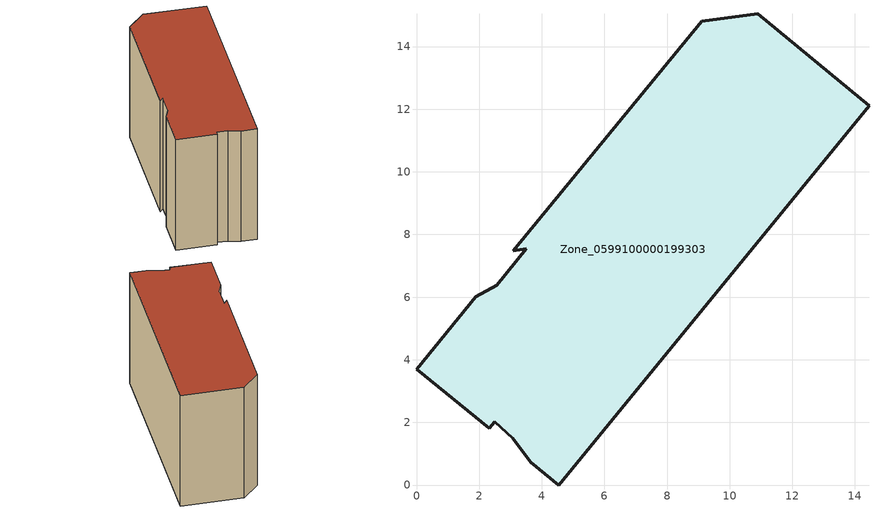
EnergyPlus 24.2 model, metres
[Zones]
Zone_0599100000199303
 floor ground (C_G): 2.32,1.81 0,3.7 1.9,6.01 2.56,6.38 3.51,7.55 3.09,7.47 9.11,14.81 10.89,15.04 14.45,12.12 4.54,0 3.65,0.73 3.07,1.49 2.5,2.02 z0
 wall outside (C_F): 0,3.7 2.32,1.81 2.5,2.02 3.07,1.49 3.65,0.73 4.54,0 14.45,12.12 10.89,15.04 9.11,14.81 3.09,7.47 3.51,7.55 2.56,6.38 1.9,6.01 0,3.7 z0:9.36
 roof outside (C_R): 3.65,0.73 4.54,0 14.45,12.12 10.89,15.04 9.11,14.81 3.09,7.47 3.51,7.55 2.56,6.38 1.9,6.01 0,3.7 2.32,1.81 2.5,2.02 3.07,1.49 z9.36
[BUILDING]
Pand.0599100000199303: North Axis=0; Terrain=City; Loads Convergence Tolerance Value=0.04; Temperature Convergence Tolerance Value=0.4; Solar Distribution=FullExterior; Maximum Number of Warmup Days=25; Minimum Number of Warmup Days=1
[Site:Location]
Rotterdam.The.Hague.AP_ZH_NLD Design_Conditions: Latitude=51.96; Longitude=4.45; Time Zone=1; Elevation=-4.5
[SITE:GROUNDTEMPERATURE:BUILDINGSURFACE]
18, 18, 18, 18, 18, 18, 18, 18, 18, 18, 18, 18
[MATERIAL] Thermal Absorptance=0.9; Solar Absorptance=0.7; Visible Absorptance=0.7
Name | Roughness | Thickness | Conductivity | Density | Specific Heat
G.TC.1946 | MediumSmooth | 0.15 | 1 | 540 | 1210
F.TC.1946 | Rough | 0.3 | 0.857143 | 1920 | 840
R.TC.1946 | MediumRough | 0.2 | 0.909091 | 1500 | 1000
[CONSTRUCTION]
C_G: G.TC.1946
C_F: F.TC.1946
C_R: R.TC.1946
[ZONE]
Zone_0599100000199303: Type=1; Multiplier=1; Ceiling Height=Autocalculate; Volume=Autocalculate; Floor Area=autocalculate; Part of Total Floor Area=Yes
[ZONEINFILTRATION:DESIGNFLOWRATE]
Infil_Zone_0599100000199303: Zone or ZoneList or Space or SpaceList=Zone_0599100000199303; Schedule=AlwaysOn; Design Flow Rate Calculation Method=Flow/Area; Flow Rate per Floor Area=0.003; Constant Term Coefficient=1; Temperature Term Coefficient=0; Velocity Term Coefficient=0; Velocity Squared Term Coefficient=0
[HVACTEMPLATE:ZONE:IDEALLOADSAIRSYSTEM]
Zone_0599100000199303: Maximum Heating Supply Air Temperature=50; Minimum Cooling Supply Air Temperature=13; Maximum Heating Supply Air Humidity Ratio=0.0156; Minimum Cooling Supply Air Humidity Ratio=0.0077; Heating Limit=NoLimit; Cooling Limit=NoLimit; Dehumidification Control Type=ConstantSensibleHeatRatio; Cooling Sensible Heat Ratio=0.7; Dehumidification Setpoint=60; Humidification Control Type=None; Humidification Setpoint=30; Outdoor Air Method=None; Outdoor Air Flow Rate per Person=0.00944; Outdoor Air Flow Rate per Zone Floor Area=0; Outdoor Air Flow Rate per Zone=0; Demand Controlled Ventilation Type=None; Outdoor Air Economizer Type=NoEconomizer; Heat Recovery Type=None; Sensible Heat Recovery Effectiveness=0.7; Latent Heat Recovery Effectiveness=0.65
[ZONECONTROL:THERMOSTAT]
ThermostatControl_Zone_0599100000199303: Zone or ZoneList=Zone_0599100000199303; Control Type Schedule=DualSetpointControlType; Control 1=Thermostat_Zone_0599100000199303; Temperature Difference Between Cutout And Setpoint=0
[THERMOSTATSETPOINT:DUALSETPOINT]
Thermostat_Zone_0599100000199303: Heating Setpoint Temperature Schedule=HeatingSetpoint_Zone_0599100000199303; Cooling Setpoint Temperature Schedule=CoolingSetpoint_Zone_0599100000199303
[SCHEDULE:COMPACT]
HeatingSetpoint_Zone_0599100000199303: Through: 12/31, For: AllDays, Until: 24:00, 21
CoolingSetpoint_Zone_0599100000199303: Through: 12/31, For: AllDays, Until: 24:00, 24
DualSetpointControlType: Through: 12/31, For: AllDays, Until: 24:00, 4
AlwaysOn: Through: 12/31, For: AllDays, Until: 24:00, 1
